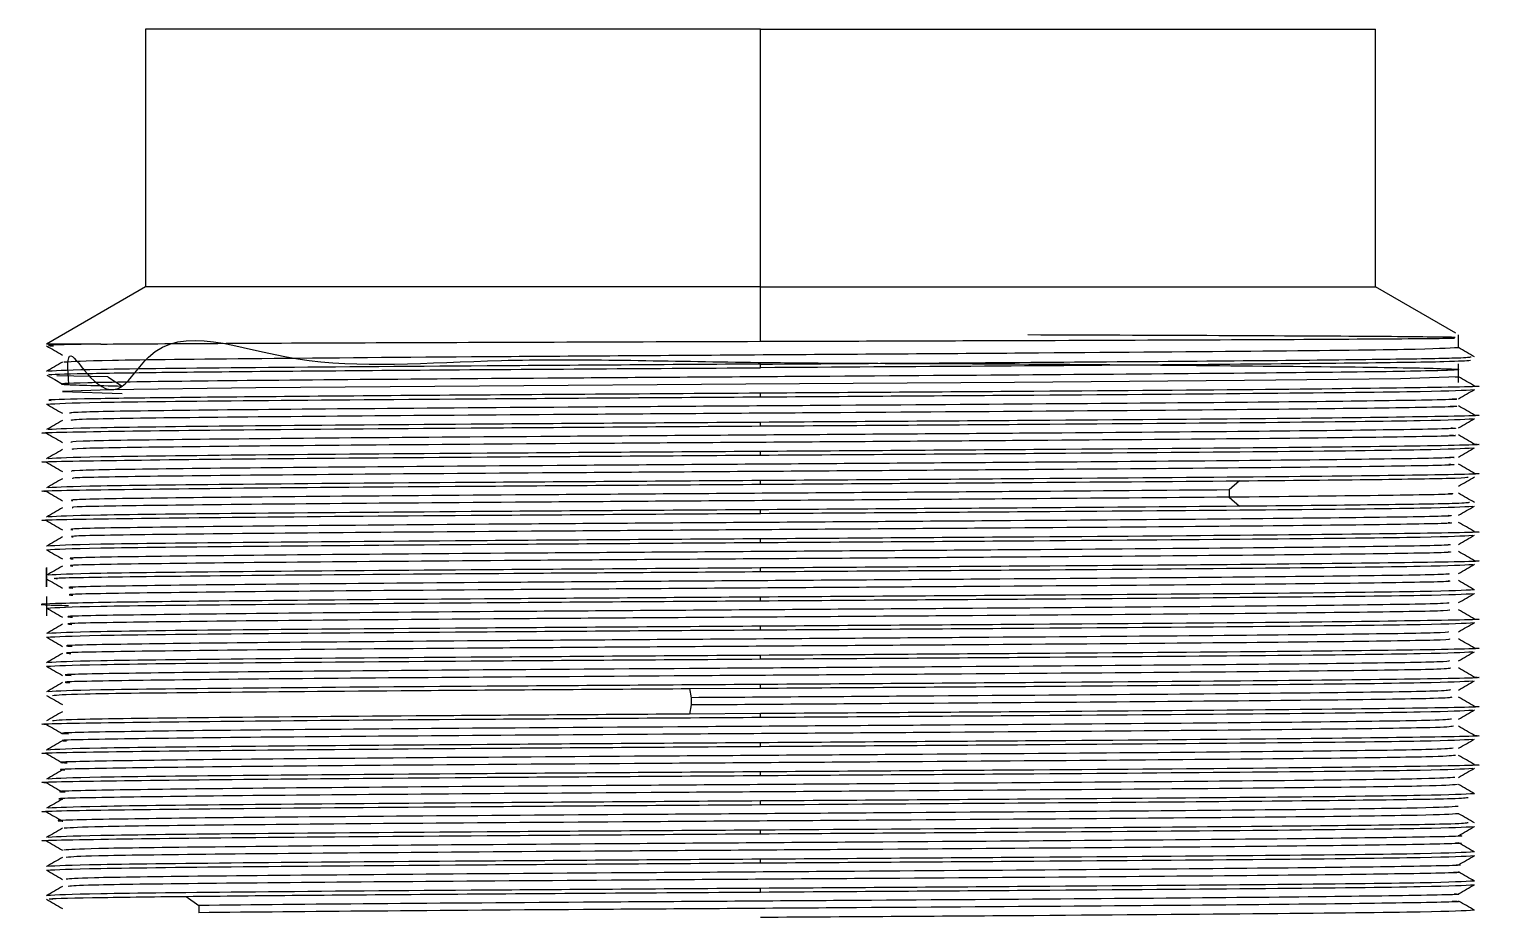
# Model space of a CAD drawing. Header units: millimetres. Extents: x 101 to 291, y 114 to 180.
# Drawn here: x 217.64 to 224.12, y 176.19 to 180.1 of the extents above; entities that cross this region are included whole.
import ezdxf

# ---------------------------------------------------------------- set-up
doc = ezdxf.new("R2010")
doc.units = ezdxf.units.MM

msp = doc.modelspace()

# ---------------------------------------------------------------- linework, layer by layer
at = {"color": 7, "linetype": 'Continuous', "lineweight": 25}
for p, q in [((218.1586, 180.0999), (218.1586, 178.9589)), ((220.8836, 180.0999), (218.1586, 180.0999)), ((220.8836, 178.9589), (220.8836, 180.0999)), ((220.8836, 180.0999), (223.6086, 180.0999)), ((223.6086, 178.9589), (223.6086, 180.0999)), ((218.1586, 178.9589), (217.72, 178.7057)), ((220.8836, 178.9589), (218.1586, 178.9589)), ((220.8836, 178.7178), (220.8836, 178.9589)), ((220.8836, 178.9589), (223.6086, 178.9589)), ((223.9646, 178.7534), (223.6086, 178.9589)), ((223.9772, 178.6894), (223.9772, 178.7468)), ((217.9609, 178.7057), (217.72, 178.7057)), ((220.8836, 178.6009), (220.8836, 178.617)), ((223.9772, 178.5355), (223.9772, 178.6178)), ((217.9919, 178.56), (217.7651, 178.5652)), ((217.9919, 178.5601), (218.0557, 178.5198)), ((220.8836, 178.4719), (220.8836, 178.488)), ((220.8836, 178.3429), (220.8836, 178.359)), ((220.8836, 178.2139), (220.8836, 178.23)), ((220.8836, 178.0849), (220.8836, 178.101)), ((223.0067, 178.1), (222.9598, 178.0597)), ((222.9598, 178.0597), (222.9598, 178.0274)), ((222.9598, 178.0274), (223.0067, 177.9871)), ((220.8836, 177.9559), (220.8836, 177.972)), ((220.8836, 177.8269), (220.8836, 177.843)), ((217.72, 177.7165), (217.72, 177.6309)), ((217.72, 177.714), (217.72, 177.6309)), ((217.72, 177.6309), (217.72, 177.714)), ((220.8836, 177.6979), (220.8836, 177.714)), ((217.72, 177.5875), (217.72, 177.5019)), ((220.8836, 177.5689), (220.8836, 177.585)), ((220.8836, 177.4399), (220.8836, 177.456)), ((220.8836, 177.3109), (220.8836, 177.327)), ((220.5696, 177.1798), (220.8836, 177.1819)), ((220.5696, 177.1799), (220.5765, 177.1396)), ((220.8836, 177.1819), (220.8836, 177.198)), ((220.5765, 177.1395), (220.5765, 177.1073)), ((220.5765, 177.1072), (220.5696, 177.0669)), ((220.8836, 177.069), (220.5696, 177.067)), ((220.8836, 177.0529), (220.8836, 177.069)), ((220.8836, 176.9239), (220.8836, 176.94)), ((220.8836, 176.7949), (220.8836, 176.811)), ((220.8836, 176.6659), (220.8836, 176.682)), ((220.8836, 176.5369), (220.8836, 176.553)), ((220.8836, 176.4079), (220.8836, 176.424)), ((220.8836, 176.2789), (220.8836, 176.295)), ((218.3391, 176.2597), (218.3952, 176.2194)), ((218.3953, 176.2194), (218.3953, 176.1871))]:
    msp.add_line(p, q, dxfattribs=at)
at = {"color": 7, "linetype": 'Continuous', "lineweight": 25, "flags": 128}
for points in [[(217.7207, 178.5684), (217.7561, 178.548), (217.7914, 178.5276)], [(223.9615, 178.5607), (223.9769, 178.5601), (223.7193, 178.552), (223.0283, 178.5439), (222.0095, 178.5359), (220.8187, 178.5278), (219.6378, 178.5197), (218.6473, 178.5116), (217.9986, 178.5036), (217.7908, 178.4955), (218.0557, 178.4874), (218.0557, 178.4874)]]:
    msp.add_lwpolyline(points, dxfattribs=at)
at = {"color": 7, "linetype": 'Continuous', "lineweight": 25}
for points, knots in [([(217.8184, 178.5282), (217.8141, 178.5928), (217.8026, 178.7671), (217.9886, 178.3756), (218.2628, 178.8277), (218.7987, 178.5695), (219.7105, 178.6518), (220.7709, 178.6208), (221.8416, 178.6201), (222.8006, 178.6113), (223.5343, 178.6047), (223.9567, 178.5975), (224.0182, 178.5905), (223.7116, 178.5834), (223.0729, 178.5764), (222.1771, 178.5693), (221.1294, 178.5622), (220.0528, 178.5551), (219.0742, 178.5481), (218.3063, 178.541), (217.8475, 178.5339), (217.7215, 178.5269), (217.9443, 178.5221), (218.0557, 178.5198)], [0, 0, 0, 0, 0.023196, 0.062577, 0.076601, 0.127902, 0.179203, 0.230505, 0.281806, 0.333107, 0.384408, 0.435709, 0.487009, 0.538309, 0.589609, 0.640908, 0.692207, 0.743506, 0.794805, 0.846104, 0.897403, 0.948702, 1, 1, 1, 1]), ([(220.8836, 178.7178), (221.2428, 178.719), (221.9603, 178.7213), (222.9115, 178.7248), (223.6059, 178.7284), (223.9799, 178.7314), (223.9604, 178.7332), (223.9534, 178.7339)], [0, 0, 0, 0, 0.2195218, 0.4386165, 0.657284, 0.8755244, 1, 1, 1, 1]), ([(223.962, 178.7354), (223.872, 178.7366), (223.6921, 178.7389), (223.0092, 178.7425), (222.3812, 178.7448), (222.0675, 178.746)], [0, 0, 0, 0, 0.33399, 0.667323, 1, 1, 1, 1]), ([(217.7198, 178.6977), (217.7316, 178.6909), (217.7551, 178.6773), (217.7787, 178.6637), (217.7905, 178.6569)], [0, 0, 0, 0, 0.5, 1, 1, 1, 1]), ([(217.9609, 178.7057), (217.8414, 178.7035), (217.6906, 178.7007), (217.7408, 178.698), (217.7512, 178.6974)], [0, 0, 0, 0, 0.79261, 1, 1, 1, 1]), ([(223.9773, 178.6894), (223.9284, 178.6867), (223.8306, 178.6813), (223.1069, 178.6732), (222.0772, 178.6651), (220.8566, 178.657), (219.6399, 178.649), (218.6224, 178.6409), (217.921, 178.6329), (217.8374, 178.6276), (217.7963, 178.625)], [0, 0, 0, 0, 0.125441, 0.250883, 0.376326, 0.501771, 0.627217, 0.752664, 0.878112, 1, 1, 1, 1]), ([(217.9609, 178.7057), (218.1057, 178.7067), (218.3951, 178.7087), (219.1091, 178.7117), (219.9556, 178.7148), (220.5744, 178.7168), (220.8836, 178.7178)], [0, 0, 0, 0, 0.2506228, 0.5008304, 0.7506228, 1, 1, 1, 1]), ([(224.0474, 178.6491), (224.0356, 178.656), (224.012, 178.6696), (223.9885, 178.6832), (223.9767, 178.69)], [0, 0, 0, 0, 0.5, 1, 1, 1, 1]), ([(217.7904, 178.6255), (217.7786, 178.6187), (217.755, 178.6051), (217.7315, 178.5914), (217.7197, 178.5846)], [0, 0, 0, 0, 0.5, 1, 1, 1, 1]), ([(220.8836, 178.617), (220.469, 178.6143), (219.6399, 178.6089), (218.5947, 178.6009), (217.8686, 178.5929), (217.774, 178.5876), (217.7275, 178.585)], [0, 0, 0, 0, 0.251947, 0.503893, 0.75584, 1, 1, 1, 1]), ([(217.7412, 178.5686), (217.7353, 178.5692), (217.7108, 178.5714), (217.8665, 178.5754), (218.2018, 178.5805), (218.7157, 178.5856), (219.3592, 178.5907), (220.0974, 178.5958), (220.6215, 178.5992), (220.8836, 178.6009)], [0, 0, 0, 0, 0.050507, 0.208756, 0.367005, 0.525253, 0.683502, 0.841751, 1, 1, 1, 1]), ([(220.8836, 178.617), (221.1683, 178.6188), (221.7378, 178.6225), (222.5296, 178.6281), (223.2038, 178.6336), (223.7039, 178.6392), (224.0076, 178.6445), (224.0252, 178.6479), (224.0333, 178.6495)], [0, 0, 0, 0, 0.170584, 0.341168, 0.511752, 0.682336, 0.85292, 1, 1, 1, 1]), ([(224.0301, 178.6328), (224.0087, 178.6309), (223.963, 178.6268), (223.5093, 178.6205), (222.8018, 178.614), (221.8926, 178.6074), (221.2199, 178.6031), (220.8836, 178.6009)], [0, 0, 0, 0, 0.18049, 0.385367, 0.590245, 0.795122, 1, 1, 1, 1]), ([(224.0474, 178.5201), (224.0356, 178.5269), (224.012, 178.5405), (223.9885, 178.5541), (223.9767, 178.561)], [0, 0, 0, 0, 0.5, 1, 1, 1, 1]), ([(217.7201, 178.4396), (217.7677, 178.4423), (217.8628, 178.4477), (218.5943, 178.4557), (219.64, 178.4638), (220.4691, 178.4692), (220.8836, 178.4719)], [0, 0, 0, 0, 0.249949, 0.499966, 0.749983, 1, 1, 1, 1]), ([(220.8836, 178.488), (220.6215, 178.4863), (220.0974, 178.4829), (219.3592, 178.4778), (218.7157, 178.4727), (218.2018, 178.4676), (217.8665, 178.4625), (217.7108, 178.4585), (217.7353, 178.4563), (217.7412, 178.4558)], [0, 0, 0, 0, 0.158297, 0.316595, 0.474892, 0.63319, 0.791487, 0.949784, 1, 1, 1, 1]), ([(224.0401, 178.5205), (224.0426, 178.5204), (224.1273, 178.5176), (223.8472, 178.5122), (223.1882, 178.5041), (222.1234, 178.4961), (221.2969, 178.4907), (220.8836, 178.488)], [0, 0, 0, 0, 0.007261, 0.255445, 0.50363, 0.751815, 1, 1, 1, 1]), ([(220.8836, 178.4719), (221.2982, 178.4746), (222.1273, 178.4799), (223.173, 178.488), (223.9045, 178.4961), (223.9996, 178.5014), (224.0471, 178.5041)], [0, 0, 0, 0, 0.250011, 0.500023, 0.750034, 1, 1, 1, 1]), ([(223.9767, 178.4634), (223.9886, 178.4702), (224.0122, 178.4839), (224.0359, 178.4975), (224.0477, 178.5044)], [0, 0, 0, 0, 0.5, 1, 1, 1, 1]), ([(217.7196, 178.4399), (217.7314, 178.433), (217.7551, 178.4194), (217.7787, 178.4057), (217.7905, 178.3989)], [0, 0, 0, 0, 0.5, 1, 1, 1, 1]), ([(223.9485, 178.4636), (223.9567, 178.4631), (224.0089, 178.4603), (223.7364, 178.455), (223.1399, 178.4479), (222.2366, 178.4407), (221.1777, 178.4335), (220.0816, 178.4263), (219.0804, 178.4191), (218.3094, 178.4119), (217.8437, 178.4052), (217.8287, 178.401), (217.8221, 178.3991)], [0, 0, 0, 0, 0.020822, 0.1322838, 0.243745, 0.3552056, 0.4666654, 0.5781246, 0.6895831, 0.8010409, 0.9124983, 1, 1, 1, 1]), ([(223.9415, 178.4318), (223.9533, 178.4312), (224.0115, 178.4282), (223.7387, 178.4228), (223.1393, 178.4156), (222.2368, 178.4084), (221.1776, 178.4012), (220.0817, 178.394), (219.0801, 178.3868), (218.3103, 178.3796), (217.8515, 178.3731), (217.8351, 178.369), (217.8283, 178.3673)], [0, 0, 0, 0, 0.028204, 0.139664, 0.251124, 0.362583, 0.474041, 0.585499, 0.696955, 0.808412, 0.919867, 1, 1, 1, 1]), ([(224.0476, 178.3911), (224.0358, 178.3979), (224.0121, 178.4115), (223.9885, 178.4252), (223.9767, 178.432)], [0, 0, 0, 0, 0.5, 1, 1, 1, 1]), ([(217.7266, 178.3104), (217.7243, 178.3105), (217.6399, 178.3132), (217.9202, 178.3187), (218.5789, 178.3267), (219.6438, 178.3348), (220.4703, 178.3402), (220.8836, 178.3429)], [0, 0, 0, 0, 0.006712, 0.255034, 0.503356, 0.751678, 1, 1, 1, 1]), ([(217.7906, 178.3675), (217.7788, 178.3607), (217.7551, 178.347), (217.7314, 178.3334), (217.7196, 178.3266)], [0, 0, 0, 0, 0.5, 1, 1, 1, 1]), ([(220.8836, 178.359), (220.469, 178.3563), (219.6399, 178.3509), (218.5947, 178.3429), (217.8687, 178.3349), (217.7742, 178.3296), (217.7276, 178.327)], [0, 0, 0, 0, 0.251988, 0.503977, 0.755965, 1, 1, 1, 1]), ([(224.0396, 178.3915), (224.0422, 178.3914), (224.1273, 178.3886), (223.8473, 178.3832), (223.1882, 178.3751), (222.1234, 178.3671), (221.2969, 178.3617), (220.8836, 178.359)], [0, 0, 0, 0, 0.00778, 0.255835, 0.50389, 0.751945, 1, 1, 1, 1]), ([(220.8836, 178.3429), (221.2982, 178.3456), (222.1273, 178.3509), (223.1726, 178.359), (223.8997, 178.367), (223.9944, 178.3723), (224.0411, 178.3749)], [0, 0, 0, 0, 0.251591, 0.503182, 0.754773, 1, 1, 1, 1]), ([(223.9768, 178.3344), (223.9887, 178.3412), (224.0123, 178.3549), (224.036, 178.3685), (224.0478, 178.3754)], [0, 0, 0, 0, 0.5, 1, 1, 1, 1]), ([(217.7196, 178.3109), (217.7314, 178.304), (217.7551, 178.2904), (217.7787, 178.2767), (217.7905, 178.2699)], [0, 0, 0, 0, 0.5, 1, 1, 1, 1]), ([(223.9422, 178.3346), (223.9518, 178.334), (224.0006, 178.331), (223.7126, 178.3256), (223.0963, 178.3185), (222.1816, 178.3113), (221.1171, 178.3041), (220.023, 178.2969), (219.0305, 178.2897), (218.2756, 178.2825), (217.8331, 178.276), (217.8291, 178.2718), (217.8274, 178.2701)], [0, 0, 0, 0, 0.027236, 0.138666, 0.250096, 0.361527, 0.472958, 0.58439, 0.695823, 0.807255, 0.918687, 1, 1, 1, 1]), ([(223.9367, 178.3028), (223.9495, 178.302), (224.0038, 178.2989), (223.7147, 178.2934), (223.0958, 178.2862), (222.1817, 178.279), (221.117, 178.2718), (220.0231, 178.2646), (219.0302, 178.2574), (218.2766, 178.2502), (217.8403, 178.2438), (217.8345, 178.2399), (217.8322, 178.2383)], [0, 0, 0, 0, 0.0345816, 0.1460093, 0.2574377, 0.3688668, 0.4802965, 0.5917266, 0.7031569, 0.8145873, 0.9260174, 1, 1, 1, 1]), ([(224.0477, 178.2621), (224.0359, 178.2689), (224.0122, 178.2826), (223.9886, 178.2962), (223.9767, 178.303)], [0, 0, 0, 0, 0.5, 1, 1, 1, 1]), ([(217.7261, 178.1814), (217.7241, 178.1815), (217.6399, 178.1842), (217.9203, 178.1897), (218.5789, 178.1977), (219.6438, 178.2058), (220.4704, 178.2112), (220.8836, 178.2139)], [0, 0, 0, 0, 0.006285, 0.254714, 0.503143, 0.751571, 1, 1, 1, 1]), ([(217.7906, 178.2385), (217.7788, 178.2317), (217.7551, 178.218), (217.7315, 178.2044), (217.7196, 178.1975)], [0, 0, 0, 0, 0.5, 1, 1, 1, 1]), ([(220.8836, 178.23), (220.469, 178.2273), (219.6399, 178.2219), (218.5947, 178.2139), (217.8687, 178.2059), (217.7741, 178.2006), (217.7275, 178.198)], [0, 0, 0, 0, 0.251959, 0.503919, 0.755878, 1, 1, 1, 1]), ([(224.0392, 178.2625), (224.042, 178.2624), (224.1273, 178.2596), (223.8474, 178.2542), (223.1882, 178.2461), (222.1234, 178.2381), (221.2969, 178.2327), (220.8836, 178.23)], [0, 0, 0, 0, 0.008175, 0.256131, 0.504088, 0.752044, 1, 1, 1, 1]), ([(220.8836, 178.2139), (221.2982, 178.2166), (222.1273, 178.2219), (223.1726, 178.23), (223.8995, 178.238), (223.9941, 178.2433), (224.0408, 178.2459)], [0, 0, 0, 0, 0.251665, 0.503331, 0.754996, 1, 1, 1, 1]), ([(223.9767, 178.2054), (223.9886, 178.2122), (224.0122, 178.2259), (224.0359, 178.2395), (224.0477, 178.2464)], [0, 0, 0, 0, 0.5, 1, 1, 1, 1]), ([(217.7195, 178.1819), (217.7313, 178.175), (217.7549, 178.1614), (217.7786, 178.1477), (217.7904, 178.1409)], [0, 0, 0, 0, 0.5, 1, 1, 1, 1]), ([(223.9374, 178.2056), (223.9476, 178.2049), (223.992, 178.2018), (223.6874, 178.1962), (223.0519, 178.1891), (222.126, 178.1819), (221.0563, 178.1747), (219.9648, 178.1675), (218.9814, 178.1603), (218.243, 178.1531), (217.8232, 178.1467), (217.8293, 178.1427), (217.8317, 178.1411)], [0, 0, 0, 0, 0.033289, 0.144759, 0.256229, 0.367698, 0.479168, 0.590639, 0.70211, 0.813581, 0.925053, 1, 1, 1, 1]), ([(223.9333, 178.1738), (223.9465, 178.1729), (223.9957, 178.1696), (223.6893, 178.164), (223.0515, 178.1568), (222.1261, 178.1496), (221.0563, 178.1424), (219.9649, 178.1352), (218.9811, 178.128), (218.2441, 178.1208), (217.8299, 178.1146), (217.8337, 178.1107), (217.8352, 178.1093)], [0, 0, 0, 0, 0.040591, 0.152058, 0.263524, 0.374991, 0.486458, 0.597926, 0.709394, 0.820862, 0.932332, 1, 1, 1, 1]), ([(224.0477, 178.1331), (224.0358, 178.1399), (224.0122, 178.1535), (223.9885, 178.1672), (223.9767, 178.174)], [0, 0, 0, 0, 0.5, 1, 1, 1, 1]), ([(217.7265, 178.0524), (217.7243, 178.0525), (217.6399, 178.0552), (217.9202, 178.0607), (218.5789, 178.0687), (219.6438, 178.0768), (220.4703, 178.0822), (220.8836, 178.0849)], [0, 0, 0, 0, 0.006697, 0.255023, 0.503348, 0.751674, 1, 1, 1, 1]), ([(217.7905, 178.1095), (217.7787, 178.1027), (217.7551, 178.089), (217.7314, 178.0754), (217.7196, 178.0686)], [0, 0, 0, 0, 0.5, 1, 1, 1, 1]), ([(220.8836, 178.101), (220.469, 178.0983), (219.6399, 178.0929), (218.5947, 178.0849), (217.8689, 178.0769), (217.7743, 178.0716), (217.7278, 178.069)], [0, 0, 0, 0, 0.25204, 0.504079, 0.756119, 1, 1, 1, 1]), ([(224.0396, 178.1335), (224.0422, 178.1334), (224.1273, 178.1306), (223.8473, 178.1252), (223.1882, 178.1171), (222.1234, 178.1091), (221.2969, 178.1037), (220.8836, 178.101)], [0, 0, 0, 0, 0.007792, 0.255844, 0.503896, 0.751948, 1, 1, 1, 1]), ([(223.0067, 178.1), (223.2213, 178.102), (223.6505, 178.1062), (223.9948, 178.1118), (224.012, 178.1154), (224.0193, 178.1169)], [0, 0, 0, 0, 0.365506, 0.731011, 1, 1, 1, 1]), ([(223.9767, 178.0764), (223.9885, 178.0832), (224.0122, 178.0969), (224.0358, 178.1105), (224.0476, 178.1174)], [0, 0, 0, 0, 0.5, 1, 1, 1, 1]), ([(217.7196, 178.0529), (217.7314, 178.046), (217.7551, 178.0324), (217.7787, 178.0187), (217.7905, 178.0119)], [0, 0, 0, 0, 0.5, 1, 1, 1, 1]), ([(222.9598, 178.0597), (222.6674, 178.0573), (222.0826, 178.0525), (220.9921, 178.0453), (219.9077, 178.0381), (218.9326, 178.0309), (218.2114, 178.0237), (217.8132, 178.0174), (217.8287, 178.0136), (217.8347, 178.0121)], [0, 0, 0, 0, 0.1510866, 0.3021735, 0.4532614, 0.60435, 0.7554393, 0.9065289, 1, 1, 1, 1]), ([(222.9598, 178.0274), (222.6674, 178.025), (222.0826, 178.0202), (220.9921, 178.013), (219.9078, 178.0058), (218.9323, 177.9986), (218.2125, 177.9914), (217.8193, 177.9853), (217.8322, 177.9816), (217.8368, 177.9803)], [0, 0, 0, 0, 0.15258, 0.305161, 0.457743, 0.610325, 0.762908, 0.915491, 1, 1, 1, 1]), ([(223.9326, 178.0445), (223.9438, 178.0436), (223.9842, 178.0403), (223.675, 178.0346), (223.1982, 178.0298), (222.9598, 178.0274)], [0, 0, 0, 0, 0.161198, 0.580599, 1, 1, 1, 1]), ([(224.0476, 178.004), (224.0358, 178.0109), (224.0121, 178.0245), (223.9885, 178.0382), (223.9766, 178.045)], [0, 0, 0, 0, 0.5, 1, 1, 1, 1]), ([(217.7265, 177.9234), (217.7243, 177.9235), (217.6399, 177.9262), (217.9202, 177.9317), (218.5789, 177.9397), (219.6438, 177.9478), (220.4703, 177.9532), (220.8836, 177.9559)], [0, 0, 0, 0, 0.006622, 0.254967, 0.503311, 0.751656, 1, 1, 1, 1]), ([(217.7902, 177.9803), (217.7785, 177.9735), (217.755, 177.96), (217.7315, 177.9464), (217.7198, 177.9396)], [0, 0, 0, 0, 0.5, 1, 1, 1, 1]), ([(220.8836, 177.972), (220.469, 177.9693), (219.6399, 177.9639), (218.5947, 177.9559), (217.8685, 177.9479), (217.7739, 177.9426), (217.7273, 177.94)], [0, 0, 0, 0, 0.251907, 0.503814, 0.755721, 1, 1, 1, 1]), ([(220.8836, 177.9559), (221.2982, 177.9586), (222.1273, 177.9639), (223.1726, 177.972), (223.8992, 177.98), (223.9939, 177.9853), (224.0405, 177.9879)], [0, 0, 0, 0, 0.251744, 0.503488, 0.755232, 1, 1, 1, 1]), ([(224.0256, 178.0045), (224.0183, 178.0028), (224.002, 177.9991), (223.6513, 177.9933), (223.2216, 177.9892), (223.0067, 177.9871)], [0, 0, 0, 0, 0.289847, 0.644923, 1, 1, 1, 1]), ([(223.9767, 177.9474), (223.9886, 177.9542), (224.0122, 177.9679), (224.0359, 177.9815), (224.0477, 177.9884)], [0, 0, 0, 0, 0.5, 1, 1, 1, 1]), ([(217.7195, 177.9239), (217.7313, 177.917), (217.755, 177.9034), (217.7786, 177.8897), (217.7904, 177.8829)], [0, 0, 0, 0, 0.5, 1, 1, 1, 1]), ([(223.9314, 177.9476), (223.9409, 177.9466), (223.9739, 177.9432), (223.6337, 177.9375), (222.9609, 177.9303), (222.0135, 177.9231), (220.9347, 177.9159), (219.8493, 177.9087), (218.8852, 177.9015), (218.1809, 177.8943), (217.8039, 177.8882), (217.828, 177.8844), (217.8367, 177.8831)], [0, 0, 0, 0, 0.045509, 0.156977, 0.268446, 0.379914, 0.491382, 0.60285, 0.714319, 0.825788, 0.937258, 1, 1, 1, 1]), ([(223.93, 177.9158), (223.9418, 177.9146), (223.9787, 177.9111), (223.6352, 177.9052), (222.9606, 177.898), (222.0136, 177.8908), (220.9346, 177.8836), (219.8494, 177.8764), (218.8848, 177.8692), (218.1821, 177.862), (217.8094, 177.8561), (217.8304, 177.8525), (217.8374, 177.8513)], [0, 0, 0, 0, 0.0526921, 0.1641567, 0.2756211, 0.3870854, 0.4985497, 0.6100141, 0.7214788, 0.8329439, 0.9444095, 1, 1, 1, 1]), ([(224.0475, 177.8751), (224.0358, 177.8819), (224.0124, 177.8955), (223.9889, 177.909), (223.9772, 177.9158)], [0, 0, 0, 0, 0.5, 1, 1, 1, 1]), ([(217.7901, 177.8513), (217.7784, 177.8445), (217.7549, 177.831), (217.7315, 177.8174), (217.7197, 177.8106)], [0, 0, 0, 0, 0.5, 1, 1, 1, 1]), ([(220.8836, 177.843), (220.4691, 177.8403), (219.64, 177.8349), (218.5943, 177.8269), (217.8627, 177.8188), (217.7676, 177.8134), (217.7201, 177.8107)], [0, 0, 0, 0, 0.250011, 0.500023, 0.750034, 1, 1, 1, 1]), ([(217.7201, 177.7946), (217.7677, 177.7973), (217.8628, 177.8027), (218.5943, 177.8107), (219.64, 177.8188), (220.4691, 177.8242), (220.8836, 177.8269)], [0, 0, 0, 0, 0.24995, 0.499966, 0.749983, 1, 1, 1, 1]), ([(224.0401, 177.8755), (224.0426, 177.8754), (224.1273, 177.8726), (223.8472, 177.8672), (223.1882, 177.8591), (222.1234, 177.8511), (221.2969, 177.8457), (220.8836, 177.843)], [0, 0, 0, 0, 0.007254, 0.255441, 0.503627, 0.751814, 1, 1, 1, 1]), ([(220.8836, 177.8269), (221.2982, 177.8296), (222.1274, 177.8349), (223.1725, 177.843), (223.8991, 177.851), (223.9937, 177.8563), (224.0403, 177.8589)], [0, 0, 0, 0, 0.251803, 0.503606, 0.755409, 1, 1, 1, 1]), ([(223.9767, 177.8184), (223.9885, 177.8252), (224.0121, 177.8389), (224.0358, 177.8525), (224.0476, 177.8593)], [0, 0, 0, 0, 0.4999997, 1, 1, 1, 1]), ([(217.7195, 177.7948), (217.7313, 177.788), (217.755, 177.7744), (217.7786, 177.7607), (217.7905, 177.7539)], [0, 0, 0, 0, 0.5, 1, 1, 1, 1]), ([(223.9301, 177.8186), (223.9384, 177.8175), (223.9646, 177.814), (223.6052, 177.8081), (222.9144, 177.8009), (221.9566, 177.7937), (220.8738, 177.7865), (219.7921, 177.7793), (218.8381, 177.7721), (218.1513, 177.7649), (217.7945, 177.7589), (217.8266, 177.7553), (217.8375, 177.7541)], [0, 0, 0, 0, 0.051567, 0.163014, 0.274462, 0.385908, 0.497354, 0.608799, 0.720243, 0.831687, 0.94313, 1, 1, 1, 1]), ([(223.9301, 177.7868), (223.9403, 177.7855), (223.9698, 177.7818), (223.6066, 177.7758), (222.9141, 177.7686), (221.9567, 177.7614), (220.8737, 177.7542), (219.7921, 177.747), (218.8377, 177.7398), (218.1527, 177.7326), (217.7995, 177.7268), (217.8281, 177.7233), (217.8369, 177.7223)], [0, 0, 0, 0, 0.0587015, 0.1701495, 0.281597, 0.3930438, 0.5044899, 0.6159353, 0.72738, 0.8388241, 0.9502676, 1, 1, 1, 1]), ([(224.0475, 177.7461), (224.0357, 177.7529), (224.0123, 177.7664), (223.9888, 177.78), (223.9771, 177.7868)], [0, 0, 0, 0, 0.5, 1, 1, 1, 1]), ([(217.79, 177.7222), (217.7783, 177.7155), (217.7548, 177.7019), (217.7314, 177.6884), (217.7196, 177.6816)], [0, 0, 0, 0, 0.5, 1, 1, 1, 1]), ([(220.8836, 177.714), (220.469, 177.7113), (219.6399, 177.7059), (218.5947, 177.6979), (217.8679, 177.6899), (217.7733, 177.6846), (217.7266, 177.682)], [0, 0, 0, 0, 0.251716, 0.503431, 0.755147, 1, 1, 1, 1]), ([(217.7693, 177.6654), (217.7573, 177.6665), (217.7202, 177.6701), (218.081, 177.6761), (218.7849, 177.6834), (219.7681, 177.6906), (220.5118, 177.6955), (220.8836, 177.6979)], [0, 0, 0, 0, 0.108034, 0.331026, 0.554017, 0.777009, 1, 1, 1, 1]), ([(224.0405, 177.7465), (224.0428, 177.7464), (224.1273, 177.7436), (223.8471, 177.7382), (223.1883, 177.7301), (222.1234, 177.7221), (221.2969, 177.7167), (220.8836, 177.714)], [0, 0, 0, 0, 0.006929, 0.255197, 0.503464, 0.751732, 1, 1, 1, 1]), ([(220.8836, 177.6979), (221.2982, 177.7006), (222.1274, 177.7059), (223.1725, 177.714), (223.899, 177.722), (223.9937, 177.7273), (224.0403, 177.7299)], [0, 0, 0, 0, 0.251804, 0.503609, 0.755413, 1, 1, 1, 1]), ([(223.9767, 177.6894), (223.9885, 177.6962), (224.0122, 177.7099), (224.0358, 177.7235), (224.0477, 177.7303)], [0, 0, 0, 0, 0.5, 1, 1, 1, 1]), ([(217.7196, 177.6658), (217.7315, 177.659), (217.7551, 177.6453), (217.7788, 177.6317), (217.7906, 177.6248)], [0, 0, 0, 0, 0.5, 1, 1, 1, 1]), ([(223.9299, 177.6896), (223.9362, 177.6883), (223.9548, 177.6847), (223.5754, 177.6787), (222.8671, 177.6715), (221.8993, 177.6643), (220.8129, 177.6571), (219.7353, 177.6499), (218.7917, 177.6427), (218.1228, 177.6355), (217.7855, 177.6296), (217.8247, 177.6262), (217.837, 177.6251)], [0, 0, 0, 0, 0.057729, 0.16915, 0.280572, 0.391995, 0.503418, 0.614842, 0.726266, 0.83769, 0.949113, 1, 1, 1, 1]), ([(223.9311, 177.6578), (223.9391, 177.6564), (223.9606, 177.6526), (223.5768, 177.6464), (222.8668, 177.6392), (221.8994, 177.632), (220.8129, 177.6248), (219.7353, 177.6176), (218.7915, 177.6104), (218.1236, 177.6033), (217.7878, 177.5974), (217.825, 177.594), (217.836, 177.593)], [0, 0, 0, 0, 0.0646799, 0.1757199, 0.2867605, 0.3978018, 0.5088437, 0.619886, 0.7309286, 0.8419711, 0.9530135, 1, 1, 1, 1]), ([(224.0475, 177.6171), (224.0357, 177.6239), (224.0123, 177.6374), (223.9888, 177.651), (223.9771, 177.6578)], [0, 0, 0, 0, 0.5, 1, 1, 1, 1]), ([(220.8836, 177.585), (220.5113, 177.5826), (219.7667, 177.5778), (218.7901, 177.5705), (218.0614, 177.5633), (217.7188, 177.556), (217.6522, 177.551), (217.8045, 177.5483), (217.8178, 177.5481)], [0, 0, 0, 0, 0.196246, 0.392493, 0.588739, 0.784985, 0.981231, 1, 1, 1, 1]), ([(217.7201, 177.5366), (217.7677, 177.5393), (217.8628, 177.5447), (218.5943, 177.5527), (219.64, 177.5608), (220.4691, 177.5662), (220.8836, 177.5689)], [0, 0, 0, 0, 0.24995, 0.499966, 0.749983, 1, 1, 1, 1]), ([(224.0471, 177.6172), (223.9996, 177.6146), (223.9045, 177.6092), (223.1729, 177.6011), (222.1273, 177.5931), (221.2982, 177.5877), (220.8836, 177.585)], [0, 0, 0, 0, 0.24995, 0.499966, 0.749983, 1, 1, 1, 1]), ([(220.8836, 177.5689), (221.2982, 177.5716), (222.1273, 177.5769), (223.173, 177.585), (223.9045, 177.5931), (223.9996, 177.5984), (224.0471, 177.6011)], [0, 0, 0, 0, 0.250011, 0.500023, 0.750034, 1, 1, 1, 1]), ([(223.9766, 177.5604), (223.9885, 177.5672), (224.0121, 177.5808), (224.0358, 177.5945), (224.0476, 177.6013)], [0, 0, 0, 0, 0.5, 1, 1, 1, 1]), ([(217.7195, 177.5368), (217.7313, 177.53), (217.755, 177.5163), (217.7787, 177.5027), (217.7905, 177.4958)], [0, 0, 0, 0, 0.5000003, 1, 1, 1, 1]), ([(223.9308, 177.5606), (223.9345, 177.5592), (223.9446, 177.5554), (223.5446, 177.5493), (222.819, 177.5421), (221.8416, 177.5349), (220.7521, 177.5277), (219.6789, 177.5205), (218.7462, 177.5133), (218.0956, 177.5061), (217.777, 177.5004), (217.8226, 177.497), (217.8357, 177.4961)], [0, 0, 0, 0, 0.063683, 0.175119, 0.286556, 0.397992, 0.509427, 0.620862, 0.732296, 0.843729, 0.955162, 1, 1, 1, 1]), ([(223.9335, 177.5288), (223.9384, 177.5272), (223.951, 177.5233), (223.5459, 177.517), (222.8188, 177.5098), (221.8417, 177.5026), (220.752, 177.4954), (219.679, 177.4882), (218.7457, 177.481), (218.0973, 177.4739), (217.781, 177.4683), (217.822, 177.4651), (217.8324, 177.4642)], [0, 0, 0, 0, 0.070925, 0.182364, 0.293803, 0.405242, 0.516679, 0.628117, 0.739553, 0.850989, 0.962424, 1, 1, 1, 1]), ([(224.0477, 177.488), (224.0358, 177.4948), (224.0122, 177.5085), (223.9885, 177.5222), (223.9767, 177.529)], [0, 0, 0, 0, 0.5000003, 1, 1, 1, 1]), ([(217.7904, 177.4645), (217.7786, 177.4576), (217.7549, 177.444), (217.7312, 177.4303), (217.7194, 177.4235)], [0, 0, 0, 0, 0.5, 1, 1, 1, 1]), ([(217.7201, 177.4076), (217.7677, 177.4103), (217.8628, 177.4157), (218.5943, 177.4237), (219.64, 177.4318), (220.4691, 177.4372), (220.8836, 177.4399)], [0, 0, 0, 0, 0.24995, 0.499966, 0.749983, 1, 1, 1, 1]), ([(220.8836, 177.456), (220.469, 177.4533), (219.6399, 177.4479), (218.5946, 177.4399), (217.8676, 177.4319), (217.7729, 177.4266), (217.7262, 177.424)], [0, 0, 0, 0, 0.251606, 0.503211, 0.754817, 1, 1, 1, 1]), ([(224.0407, 177.4885), (224.0429, 177.4884), (224.1273, 177.4856), (223.847, 177.4802), (223.1883, 177.4721), (222.1234, 177.4641), (221.2969, 177.4587), (220.8836, 177.456)], [0, 0, 0, 0, 0.006654, 0.254991, 0.503327, 0.751664, 1, 1, 1, 1]), ([(220.8836, 177.4399), (221.2982, 177.4426), (222.1273, 177.4479), (223.173, 177.456), (223.9045, 177.4641), (223.9996, 177.4694), (224.0471, 177.4721)], [0, 0, 0, 0, 0.250011, 0.500023, 0.750034, 1, 1, 1, 1]), ([(223.9767, 177.4314), (223.9885, 177.4382), (224.0122, 177.4518), (224.0358, 177.4655), (224.0476, 177.4723)], [0, 0, 0, 0, 0.5, 1, 1, 1, 1]), ([(217.7196, 177.4078), (217.7314, 177.401), (217.7551, 177.3873), (217.7788, 177.3737), (217.7906, 177.3668)], [0, 0, 0, 0, 0.5, 1, 1, 1, 1]), ([(223.9328, 177.4316), (223.9332, 177.4301), (223.934, 177.4262), (223.5127, 177.4199), (222.7703, 177.4127), (221.7836, 177.4055), (220.6913, 177.3983), (219.6231, 177.3911), (218.7013, 177.3839), (218.0695, 177.3767), (217.7688, 177.3711), (217.8198, 177.3679), (217.8329, 177.3671)], [0, 0, 0, 0, 0.06984, 0.181277, 0.292715, 0.404154, 0.515594, 0.627034, 0.738475, 0.849916, 0.961357, 1, 1, 1, 1]), ([(223.9368, 177.3998), (223.938, 177.3981), (223.941, 177.394), (223.5138, 177.3876), (222.77, 177.3804), (221.7837, 177.3732), (220.6912, 177.366), (219.6232, 177.3588), (218.7008, 177.3516), (218.0714, 177.3445), (217.7723, 177.339), (217.8181, 177.3359), (217.8282, 177.3353)], [0, 0, 0, 0, 0.0771346, 0.1885753, 0.3000166, 0.4114586, 0.5229014, 0.6343448, 0.7457888, 0.8572332, 0.9686779, 1, 1, 1, 1]), ([(224.0477, 177.359), (224.0358, 177.3658), (224.0122, 177.3795), (223.9885, 177.3932), (223.9767, 177.4)], [0, 0, 0, 0, 0.5, 1, 1, 1, 1]), ([(217.7905, 177.3355), (217.7787, 177.3287), (217.755, 177.315), (217.7313, 177.3013), (217.7195, 177.2945)], [0, 0, 0, 0, 0.5, 1, 1, 1, 1]), ([(217.7201, 177.2786), (217.7677, 177.2813), (217.8628, 177.2867), (218.5943, 177.2947), (219.64, 177.3028), (220.4691, 177.3082), (220.8836, 177.3109)], [0, 0, 0, 0, 0.24995, 0.499966, 0.749983, 1, 1, 1, 1]), ([(220.8836, 177.327), (220.469, 177.3243), (219.6399, 177.3189), (218.5947, 177.3109), (217.8677, 177.3029), (217.773, 177.2976), (217.7263, 177.295)], [0, 0, 0, 0, 0.251644, 0.503289, 0.754933, 1, 1, 1, 1]), ([(224.0407, 177.3595), (224.0429, 177.3594), (224.1273, 177.3566), (223.847, 177.3512), (223.1883, 177.3431), (222.1234, 177.3351), (221.2969, 177.3297), (220.8836, 177.327)], [0, 0, 0, 0, 0.006708, 0.255031, 0.503354, 0.751677, 1, 1, 1, 1]), ([(220.8836, 177.3109), (221.2982, 177.3136), (222.1274, 177.3189), (223.1725, 177.327), (223.8983, 177.335), (223.9928, 177.3403), (224.0393, 177.3429)], [0, 0, 0, 0, 0.252057, 0.504114, 0.75617, 1, 1, 1, 1]), ([(223.9767, 177.3023), (223.9886, 177.3092), (224.0122, 177.3228), (224.0359, 177.3365), (224.0477, 177.3433)], [0, 0, 0, 0, 0.5, 1, 1, 1, 1]), ([(217.7196, 177.2788), (217.7315, 177.272), (217.7551, 177.2583), (217.7788, 177.2447), (217.7906, 177.2378)], [0, 0, 0, 0, 0.5, 1, 1, 1, 1]), ([(223.9413, 177.2707), (223.9381, 177.269), (223.9305, 177.2648), (223.4808, 177.2582), (222.7206, 177.251), (221.7253, 177.2438), (220.6305, 177.2366), (219.5678, 177.2294), (218.6567, 177.2223), (218.0468, 177.2151), (217.764, 177.2097), (217.8138, 177.2068), (217.823, 177.2063)], [0, 0, 0, 0, 0.083171, 0.194649, 0.306127, 0.417605, 0.529083, 0.640561, 0.75204, 0.863518, 0.974998, 1, 1, 1, 1]), ([(223.9359, 177.3026), (223.9322, 177.3009), (223.923, 177.2969), (223.4797, 177.2905), (222.7208, 177.2833), (221.7252, 177.2761), (220.6306, 177.2689), (219.5677, 177.2617), (218.6573, 177.2545), (218.0448, 177.2473), (217.7611, 177.2419), (217.8166, 177.2388), (217.8291, 177.2381)], [0, 0, 0, 0, 0.075829, 0.187304, 0.29878, 0.410255, 0.52173, 0.633206, 0.744682, 0.856158, 0.967635, 1, 1, 1, 1]), ([(224.0478, 177.23), (224.036, 177.2368), (224.0123, 177.2505), (223.9887, 177.2641), (223.9768, 177.271)], [0, 0, 0, 0, 0.5000003, 1, 1, 1, 1]), ([(217.7906, 177.2065), (217.7787, 177.1997), (217.7551, 177.186), (217.7314, 177.1723), (217.7196, 177.1655)], [0, 0, 0, 0, 0.5, 1, 1, 1, 1]), ([(220.8836, 177.198), (220.469, 177.1953), (219.6399, 177.1899), (218.5947, 177.1819), (217.8679, 177.1739), (217.7733, 177.1686), (217.7266, 177.166)], [0, 0, 0, 0, 0.251718, 0.503435, 0.755153, 1, 1, 1, 1]), ([(217.7457, 177.1496), (217.7688, 177.1519), (217.8185, 177.1567), (218.4356, 177.1642), (219.3841, 177.172), (220.1744, 177.1772), (220.5696, 177.1798)], [0, 0, 0, 0, 0.224805, 0.483203, 0.741602, 1, 1, 1, 1]), ([(224.041, 177.2305), (224.0431, 177.2304), (224.1273, 177.2276), (223.8469, 177.2222), (223.1883, 177.2141), (222.1234, 177.2061), (221.2969, 177.2007), (220.8836, 177.198)], [0, 0, 0, 0, 0.006348, 0.254761, 0.503174, 0.751587, 1, 1, 1, 1]), ([(220.8836, 177.1819), (221.2982, 177.1846), (222.1274, 177.1899), (223.1725, 177.198), (223.8983, 177.206), (223.9929, 177.2113), (224.0394, 177.2139)], [0, 0, 0, 0, 0.252042, 0.504083, 0.756125, 1, 1, 1, 1]), ([(223.9767, 177.1733), (223.9885, 177.1802), (224.0122, 177.1938), (224.0358, 177.2075), (224.0477, 177.2143)], [0, 0, 0, 0, 0.4999997, 1, 1, 1, 1]), ([(217.7199, 177.1497), (217.7316, 177.1429), (217.7552, 177.1293), (217.7788, 177.1157), (217.7906, 177.1088)], [0, 0, 0, 0, 0.5, 1, 1, 1, 1]), ([(223.9405, 177.1736), (223.932, 177.1718), (223.9121, 177.1676), (223.4457, 177.1611), (222.6713, 177.1539), (221.6647, 177.1467), (220.9392, 177.1419), (220.5765, 177.1395)], [0, 0, 0, 0, 0.155411, 0.36656, 0.577707, 0.788854, 1, 1, 1, 1]), ([(223.9473, 177.1418), (223.9389, 177.1398), (223.9201, 177.1355), (223.4467, 177.1288), (222.6711, 177.1216), (221.6648, 177.1144), (220.9393, 177.1096), (220.5765, 177.1072)], [0, 0, 0, 0, 0.167056, 0.375294, 0.58353, 0.791765, 1, 1, 1, 1]), ([(224.0478, 177.101), (224.0359, 177.1078), (224.0123, 177.1215), (223.9886, 177.1352), (223.9768, 177.142)], [0, 0, 0, 0, 0.5000003, 1, 1, 1, 1]), ([(217.7275, 177.0204), (217.7249, 177.0205), (217.6399, 177.0232), (217.92, 177.0287), (218.579, 177.0367), (219.6438, 177.0448), (220.4703, 177.0502), (220.8836, 177.0529)], [0, 0, 0, 0, 0.007658, 0.255744, 0.503829, 0.751915, 1, 1, 1, 1]), ([(217.7905, 177.0775), (217.7787, 177.0707), (217.7551, 177.0571), (217.7316, 177.0435), (217.7198, 177.0367)], [0, 0, 0, 0, 0.5, 1, 1, 1, 1]), ([(220.5696, 177.067), (220.1744, 177.0644), (219.3841, 177.0591), (218.4356, 177.0513), (217.8185, 177.0439), (217.7688, 177.039), (217.7457, 177.0367)], [0, 0, 0, 0, 0.258392, 0.516785, 0.775177, 1, 1, 1, 1]), ([(223.9459, 177.0446), (223.932, 177.0427), (223.9005, 177.0384), (223.4107, 177.0317), (222.62, 177.0245), (221.6074, 177.0173), (220.5094, 177.0101), (219.4584, 177.0029), (218.5716, 176.9957), (217.9987, 176.9886), (217.7462, 176.9833), (217.8084, 176.9805), (217.8179, 176.9801)], [0, 0, 0, 0, 0.088219, 0.199698, 0.311177, 0.422655, 0.534132, 0.64561, 0.757087, 0.868565, 0.980043, 1, 1, 1, 1]), ([(224.0409, 177.1015), (224.043, 177.1014), (224.1273, 177.0986), (223.847, 177.0932), (223.1883, 177.0851), (222.1234, 177.0771), (221.2969, 177.0717), (220.8836, 177.069)], [0, 0, 0, 0, 0.006501, 0.254876, 0.503251, 0.751625, 1, 1, 1, 1]), ([(220.8836, 177.0529), (221.2982, 177.0556), (222.1274, 177.0609), (223.1725, 177.069), (223.8983, 177.077), (223.9928, 177.0823), (224.0393, 177.0849)], [0, 0, 0, 0, 0.252058, 0.504117, 0.756175, 1, 1, 1, 1]), ([(223.9767, 177.0443), (223.9885, 177.0511), (224.0121, 177.0648), (224.0357, 177.0784), (224.0475, 177.0852)], [0, 0, 0, 0, 0.5, 1, 1, 1, 1]), ([(217.7199, 177.0207), (217.7317, 177.0139), (217.7552, 177.0003), (217.7788, 176.9867), (217.7906, 176.9799)], [0, 0, 0, 0, 0.5, 1, 1, 1, 1]), ([(223.9541, 177.0128), (223.9398, 177.0107), (223.909, 177.0063), (223.4117, 176.9994), (222.6198, 176.9922), (221.6075, 176.985), (220.5094, 176.9778), (219.4586, 176.9707), (218.5708, 176.9635), (218.0013, 176.9563), (217.7478, 176.9512), (217.8034, 176.9485), (217.809, 176.9483)], [0, 0, 0, 0, 0.095592, 0.207071, 0.31855, 0.430028, 0.541506, 0.652984, 0.764462, 0.87594, 0.987418, 1, 1, 1, 1]), ([(224.0475, 176.9721), (224.0357, 176.979), (224.0122, 176.9926), (223.9886, 177.0062), (223.9768, 177.013)], [0, 0, 0, 0, 0.5, 1, 1, 1, 1]), ([(217.7277, 176.8914), (217.7251, 176.8915), (217.6399, 176.8942), (217.9199, 176.8997), (218.579, 176.9077), (219.6438, 176.9158), (220.4703, 176.9212), (220.8836, 176.9239)], [0, 0, 0, 0, 0.007879, 0.255909, 0.503939, 0.75197, 1, 1, 1, 1]), ([(217.7906, 176.9485), (217.7788, 176.9417), (217.7552, 176.9281), (217.7316, 176.9145), (217.7199, 176.9077)], [0, 0, 0, 0, 0.5, 1, 1, 1, 1]), ([(220.8836, 176.94), (220.4691, 176.9373), (219.64, 176.9319), (218.5943, 176.9239), (217.8627, 176.9158), (217.7676, 176.9104), (217.7201, 176.9077)], [0, 0, 0, 0, 0.250011, 0.500023, 0.750034, 1, 1, 1, 1]), ([(223.953, 176.9156), (223.9329, 176.9135), (223.8891, 176.9091), (223.3749, 176.9023), (222.5688, 176.8951), (221.5482, 176.8879), (220.449, 176.8807), (219.4045, 176.8735), (218.5299, 176.8664), (217.9775, 176.8592), (217.739, 176.8541), (217.8036, 176.8514), (217.8107, 176.8511)], [0, 0, 0, 0, 0.094568, 0.20601, 0.317452, 0.428894, 0.540335, 0.651776, 0.763216, 0.874655, 0.986093, 1, 1, 1, 1]), ([(224.0409, 176.9725), (224.043, 176.9724), (224.1273, 176.9696), (223.847, 176.9642), (223.1883, 176.9561), (222.1234, 176.9481), (221.2969, 176.9427), (220.8836, 176.94)], [0, 0, 0, 0, 0.006493, 0.25487, 0.503246, 0.751623, 1, 1, 1, 1]), ([(220.8836, 176.9239), (221.2982, 176.9266), (222.1274, 176.9319), (223.1725, 176.94), (223.8986, 176.948), (223.9932, 176.9533), (224.0398, 176.9559)], [0, 0, 0, 0, 0.251945, 0.50389, 0.755835, 1, 1, 1, 1]), ([(223.9767, 176.9154), (223.9885, 176.9222), (224.0121, 176.9358), (224.0357, 176.9494), (224.0474, 176.9562)], [0, 0, 0, 0, 0.5, 1, 1, 1, 1]), ([(217.7198, 176.8917), (217.7316, 176.8849), (217.7552, 176.8713), (217.7787, 176.8576), (217.7905, 176.8508)], [0, 0, 0, 0, 0.5000003, 1, 1, 1, 1]), ([(223.9625, 176.8838), (223.9417, 176.8816), (223.898, 176.877), (223.3758, 176.87), (222.5686, 176.8628), (221.5483, 176.8556), (220.449, 176.8484), (219.4047, 176.8413), (218.529, 176.8341), (217.9803, 176.8269), (217.7399, 176.8219), (217.7973, 176.8194), (217.8005, 176.8193)], [0, 0, 0, 0, 0.101946, 0.213388, 0.324829, 0.43627, 0.547711, 0.659151, 0.77059, 0.882028, 0.993466, 1, 1, 1, 1]), ([(224.0475, 176.8432), (224.0357, 176.85), (224.0121, 176.8636), (223.9886, 176.8772), (223.9768, 176.884)], [0, 0, 0, 0, 0.5, 1, 1, 1, 1]), ([(217.7273, 176.7624), (217.7248, 176.7625), (217.6399, 176.7652), (217.92, 176.7707), (218.579, 176.7787), (219.6438, 176.7868), (220.4703, 176.7922), (220.8836, 176.7949)], [0, 0, 0, 0, 0.007486, 0.255614, 0.503743, 0.751871, 1, 1, 1, 1]), ([(217.7905, 176.8195), (217.7787, 176.8127), (217.7551, 176.7991), (217.7316, 176.7855), (217.7198, 176.7787)], [0, 0, 0, 0, 0.5, 1, 1, 1, 1]), ([(220.8836, 176.811), (220.469, 176.8083), (219.6399, 176.8029), (218.5947, 176.7949), (217.8679, 176.7869), (217.7733, 176.7816), (217.7266, 176.779)], [0, 0, 0, 0, 0.251719, 0.503438, 0.755157, 1, 1, 1, 1]), ([(223.9609, 176.7866), (223.9339, 176.7844), (223.877, 176.7799), (223.3379, 176.7729), (222.5168, 176.7657), (221.4887, 176.7585), (220.3889, 176.7513), (219.3513, 176.7441), (218.489, 176.737), (217.9577, 176.7298), (217.732, 176.7248), (217.7978, 176.7223), (217.802, 176.7221)], [0, 0, 0, 0, 0.100849, 0.212293, 0.323738, 0.435184, 0.54663, 0.658077, 0.769525, 0.880973, 0.992421, 1, 1, 1, 1]), ([(224.0404, 176.8435), (224.0427, 176.8434), (224.1273, 176.8406), (223.8471, 176.8352), (223.1883, 176.8271), (222.1234, 176.8191), (221.2969, 176.8137), (220.8836, 176.811)], [0, 0, 0, 0, 0.006993, 0.255244, 0.503496, 0.751748, 1, 1, 1, 1]), ([(220.8836, 176.7949), (221.2982, 176.7976), (222.1274, 176.8029), (223.1725, 176.811), (223.8988, 176.819), (223.9934, 176.8243), (224.04, 176.8269)], [0, 0, 0, 0, 0.251874, 0.503748, 0.755622, 1, 1, 1, 1]), ([(223.9766, 176.7864), (223.9884, 176.7932), (224.012, 176.8068), (224.0356, 176.8204), (224.0474, 176.8272)], [0, 0, 0, 0, 0.5, 1, 1, 1, 1]), ([(217.7197, 176.7627), (217.7315, 176.7559), (217.7551, 176.7423), (217.7787, 176.7287), (217.7905, 176.7219)], [0, 0, 0, 0, 0.5, 1, 1, 1, 1]), ([(223.9718, 176.7548), (223.9436, 176.7525), (223.8864, 176.7477), (223.3387, 176.7406), (222.5166, 176.7334), (221.4888, 176.7262), (220.3888, 176.719), (219.3515, 176.7119), (218.488, 176.7047), (217.9609, 176.6975), (217.7321, 176.6927), (217.7903, 176.6903), (217.7905, 176.6903)], [0, 0, 0, 0, 0.108214, 0.219654, 0.331094, 0.442535, 0.553977, 0.66542, 0.776863, 0.888306, 0.99975, 1, 1, 1, 1]), ([(224.0474, 176.7142), (224.0356, 176.721), (224.012, 176.7346), (223.9884, 176.7482), (223.9767, 176.755)], [0, 0, 0, 0, 0.5, 1, 1, 1, 1]), ([(217.7274, 176.6334), (217.7249, 176.6335), (217.6399, 176.6362), (217.92, 176.6417), (218.579, 176.6497), (219.6438, 176.6578), (220.4703, 176.6632), (220.8836, 176.6659)], [0, 0, 0, 0, 0.007536, 0.255652, 0.503768, 0.751884, 1, 1, 1, 1]), ([(217.7904, 176.6905), (217.7786, 176.6837), (217.7551, 176.6701), (217.7315, 176.6565), (217.7197, 176.6497)], [0, 0, 0, 0, 0.5, 1, 1, 1, 1]), ([(223.9757, 176.6578), (223.9402, 176.6554), (223.8691, 176.6507), (223.3003, 176.6435), (222.4641, 176.6363), (221.429, 176.6291), (220.3287, 176.6219), (219.2985, 176.6147), (218.4489, 176.6076), (217.9393, 176.6004), (217.7253, 176.5955), (217.7917, 176.5931), (217.7926, 176.5931)], [0, 0, 0, 0, 0.110067, 0.221125, 0.332183, 0.443241, 0.554299, 0.665357, 0.776414, 0.88747, 0.998526, 1, 1, 1, 1]), ([(220.8836, 176.682), (220.469, 176.6793), (219.6399, 176.6739), (218.5947, 176.6659), (217.8683, 176.6579), (217.7736, 176.6526), (217.727, 176.65)], [0, 0, 0, 0, 0.251828, 0.503656, 0.755483, 1, 1, 1, 1]), ([(224.0471, 176.7142), (223.9996, 176.7116), (223.9045, 176.7062), (223.1729, 176.6981), (222.1273, 176.6901), (221.2982, 176.6847), (220.8836, 176.682)], [0, 0, 0, 0, 0.24995, 0.499966, 0.749983, 1, 1, 1, 1]), ([(220.8836, 176.6659), (221.2294, 176.6681), (221.921, 176.6726), (222.8503, 176.6793), (223.5595, 176.6861), (223.9892, 176.6923), (224.0098, 176.6964), (224.0189, 176.6981)], [0, 0, 0, 0, 0.208831, 0.417662, 0.626493, 0.835323, 1, 1, 1, 1]), ([(217.7196, 176.6338), (217.7314, 176.627), (217.7551, 176.6133), (217.7787, 176.5997), (217.7905, 176.5929)], [0, 0, 0, 0, 0.5000003, 1, 1, 1, 1]), ([(223.9774, 176.6256), (223.9417, 176.6232), (223.8705, 176.6184), (223.3005, 176.6112), (222.4642, 176.604), (221.4287, 176.5968), (220.3297, 176.5897), (219.2951, 176.5825), (218.4616, 176.5753), (217.9007, 176.5682), (217.832, 176.5635), (217.7985, 176.5612)], [0, 0, 0, 0, 0.111696, 0.223392, 0.335089, 0.446785, 0.558481, 0.670177, 0.781873, 0.893567, 1, 1, 1, 1]), ([(224.0477, 176.5851), (224.0359, 176.5919), (224.0124, 176.6054), (223.9889, 176.619), (223.9772, 176.6258)], [0, 0, 0, 0, 0.5, 1, 1, 1, 1]), ([(217.7267, 176.5044), (217.7245, 176.5045), (217.6399, 176.5072), (217.9202, 176.5127), (218.579, 176.5207), (219.6438, 176.5288), (220.4703, 176.5342), (220.8836, 176.5369)], [0, 0, 0, 0, 0.006911, 0.255183, 0.503456, 0.751728, 1, 1, 1, 1]), ([(217.7901, 176.5613), (217.7784, 176.5545), (217.7549, 176.5409), (217.7314, 176.5273), (217.7196, 176.5206)], [0, 0, 0, 0, 0.5, 1, 1, 1, 1]), ([(220.8836, 176.553), (220.469, 176.5503), (219.6399, 176.5449), (218.5947, 176.5369), (217.8682, 176.5289), (217.7736, 176.5236), (217.727, 176.521)], [0, 0, 0, 0, 0.251814, 0.503629, 0.755443, 1, 1, 1, 1]), ([(223.975, 176.5286), (223.9756, 176.5285), (224.0338, 176.5261), (223.8034, 176.5213), (223.2731, 176.5141), (222.4079, 176.5069), (221.3696, 176.4997), (220.2697, 176.4925), (219.243, 176.4854), (218.4231, 176.4782), (217.8793, 176.4711), (217.8241, 176.4664), (217.7971, 176.4641)], [0, 0, 0, 0, 0.001175, 0.112632, 0.22409, 0.335548, 0.447007, 0.558467, 0.669927, 0.781388, 0.892849, 1, 1, 1, 1]), ([(224.0189, 176.5853), (224.0098, 176.5835), (223.9892, 176.5795), (223.5595, 176.5732), (222.8503, 176.5665), (221.921, 176.5597), (221.2294, 176.5552), (220.8836, 176.553)], [0, 0, 0, 0, 0.164659, 0.373494, 0.582329, 0.791165, 1, 1, 1, 1]), ([(220.8836, 176.5369), (221.2982, 176.5396), (222.1273, 176.5449), (223.173, 176.553), (223.9045, 176.5611), (223.9996, 176.5664), (224.0471, 176.5691)], [0, 0, 0, 0, 0.250011, 0.500023, 0.750034, 1, 1, 1, 1]), ([(223.9767, 176.5284), (223.9885, 176.5352), (224.0121, 176.5488), (224.0358, 176.5625), (224.0476, 176.5693)], [0, 0, 0, 0, 0.5, 1, 1, 1, 1]), ([(217.7195, 176.5048), (217.7313, 176.498), (217.755, 176.4843), (217.7786, 176.4707), (217.7904, 176.4639)], [0, 0, 0, 0, 0.5, 1, 1, 1, 1]), ([(223.9638, 176.4968), (223.9685, 176.4966), (224.0341, 176.494), (223.8067, 176.489), (223.2723, 176.4818), (222.4082, 176.4746), (221.3695, 176.4674), (220.2698, 176.4603), (219.2427, 176.4531), (218.4238, 176.4459), (217.8886, 176.4389), (217.8336, 176.4344), (217.8077, 176.4323)], [0, 0, 0, 0, 0.008536, 0.119995, 0.231454, 0.342913, 0.454373, 0.565834, 0.677295, 0.788757, 0.90022, 1, 1, 1, 1]), ([(224.0476, 176.4561), (224.0358, 176.4629), (224.0123, 176.4764), (223.9888, 176.49), (223.9771, 176.4968)], [0, 0, 0, 0, 0.5, 1, 1, 1, 1]), ([(217.7901, 176.4323), (217.7783, 176.4255), (217.7548, 176.4119), (217.7313, 176.3984), (217.7196, 176.3916)], [0, 0, 0, 0, 0.5, 1, 1, 1, 1]), ([(220.8836, 176.424), (220.4691, 176.4213), (219.64, 176.4159), (218.5943, 176.4079), (217.8627, 176.3998), (217.7676, 176.3944), (217.7201, 176.3917)], [0, 0, 0, 0, 0.250011, 0.500023, 0.750034, 1, 1, 1, 1]), ([(217.7201, 176.3756), (217.7677, 176.3783), (217.8628, 176.3837), (218.5943, 176.3917), (219.64, 176.3998), (220.4691, 176.4052), (220.8836, 176.4079)], [0, 0, 0, 0, 0.24995, 0.499966, 0.749983, 1, 1, 1, 1]), ([(223.9656, 176.3996), (223.9691, 176.3994), (224.0261, 176.3968), (223.7837, 176.3919), (223.232, 176.3847), (222.3545, 176.3775), (221.3093, 176.3703), (220.2102, 176.3631), (219.1912, 176.356), (218.3863, 176.3488), (217.8678, 176.3418), (217.8261, 176.3372), (217.8063, 176.3351)], [0, 0, 0, 0, 0.007224, 0.118703, 0.230182, 0.341661, 0.453139, 0.564617, 0.676094, 0.787572, 0.89905, 1, 1, 1, 1]), ([(224.0471, 176.4562), (223.9996, 176.4536), (223.9045, 176.4482), (223.1729, 176.4401), (222.1273, 176.4321), (221.2982, 176.4267), (220.8836, 176.424)], [0, 0, 0, 0, 0.24995, 0.499966, 0.749983, 1, 1, 1, 1]), ([(220.8836, 176.4079), (221.2982, 176.4106), (222.1273, 176.4159), (223.173, 176.424), (223.9045, 176.4321), (223.9996, 176.4374), (224.0471, 176.4401)], [0, 0, 0, 0, 0.250011, 0.500023, 0.750034, 1, 1, 1, 1]), ([(223.9767, 176.3994), (223.9885, 176.4062), (224.0121, 176.4198), (224.0358, 176.4335), (224.0476, 176.4403)], [0, 0, 0, 0, 0.5, 1, 1, 1, 1]), ([(217.7196, 176.3758), (217.7314, 176.369), (217.7551, 176.3554), (217.7787, 176.3417), (217.7905, 176.3349)], [0, 0, 0, 0, 0.5, 1, 1, 1, 1]), ([(223.9557, 176.3677), (223.9632, 176.3674), (224.0272, 176.3647), (223.7867, 176.3596), (223.2313, 176.3524), (222.3548, 176.3452), (221.3093, 176.3381), (220.2103, 176.3309), (219.1909, 176.3237), (218.3871, 176.3165), (217.8766, 176.3097), (217.8347, 176.3053), (217.8155, 176.3033)], [0, 0, 0, 0, 0.014598, 0.126078, 0.237556, 0.349035, 0.460513, 0.57199, 0.683468, 0.794945, 0.906423, 1, 1, 1, 1]), ([(224.0476, 176.3271), (224.0358, 176.3338), (224.0123, 176.3474), (223.9888, 176.361), (223.9771, 176.3678)], [0, 0, 0, 0, 0.5000003, 1, 1, 1, 1]), ([(217.7901, 176.3033), (217.7784, 176.2965), (217.7549, 176.2829), (217.7314, 176.2694), (217.7196, 176.2626)], [0, 0, 0, 0, 0.5, 1, 1, 1, 1]), ([(220.8836, 176.295), (220.4691, 176.2923), (219.64, 176.2869), (218.5943, 176.2789), (217.8627, 176.2708), (217.7676, 176.2654), (217.7201, 176.2627)], [0, 0, 0, 0, 0.250011, 0.500023, 0.750034, 1, 1, 1, 1]), ([(223.9569, 176.2706), (223.963, 176.2703), (224.0184, 176.2676), (223.7629, 176.2625), (223.1902, 176.2553), (222.3009, 176.2481), (221.2481, 176.2409), (220.1542, 176.2338), (219.1278, 176.2266), (218.6395, 176.2218), (218.3953, 176.2194)], [0, 0, 0, 0, 0.017154, 0.157562, 0.297969, 0.438377, 0.578784, 0.71919, 0.859595, 1, 1, 1, 1]), ([(224.0471, 176.3272), (223.9996, 176.3246), (223.9045, 176.3192), (223.1729, 176.3111), (222.1273, 176.3031), (221.2982, 176.2977), (220.8836, 176.295)], [0, 0, 0, 0, 0.24995, 0.499966, 0.749983, 1, 1, 1, 1]), ([(220.8836, 176.2789), (221.2982, 176.2816), (222.1273, 176.2869), (223.173, 176.295), (223.9045, 176.3031), (223.9996, 176.3084), (224.0471, 176.3111)], [0, 0, 0, 0, 0.250011, 0.500023, 0.750034, 1, 1, 1, 1]), ([(223.9768, 176.2704), (223.9886, 176.2772), (224.0123, 176.2909), (224.0359, 176.3045), (224.0477, 176.3113)], [0, 0, 0, 0, 0.5, 1, 1, 1, 1]), ([(217.7195, 176.2468), (217.7313, 176.24), (217.7549, 176.2264), (217.7786, 176.2127), (217.7904, 176.2059)], [0, 0, 0, 0, 0.5000003, 1, 1, 1, 1]), ([(217.7472, 176.2464), (217.739, 176.2471), (217.7067, 176.2496), (217.886, 176.254), (218.188, 176.2578), (218.3391, 176.2597)], [0, 0, 0, 0, 0.146099, 0.57305, 1, 1, 1, 1]), ([(223.9484, 176.2388), (223.9582, 176.2383), (224.0202, 176.2355), (223.7655, 176.2302), (223.1895, 176.223), (222.3012, 176.2158), (221.2481, 176.2087), (220.1542, 176.2015), (219.1278, 176.1943), (218.6394, 176.1895), (218.3952, 176.1871)], [0, 0, 0, 0, 0.026199, 0.165315, 0.30443, 0.443546, 0.58266, 0.721774, 0.860887, 1, 1, 1, 1]), ([(224.0476, 176.1981), (224.0359, 176.2049), (224.0124, 176.2184), (223.9889, 176.232), (223.9771, 176.2388)], [0, 0, 0, 0, 0.5, 1, 1, 1, 1]), ([(224.0471, 176.1982), (223.9996, 176.1956), (223.9045, 176.1902), (223.1729, 176.1821), (222.1273, 176.1741), (221.2982, 176.1687), (220.8836, 176.166)], [0, 0, 0, 0, 0.24995, 0.499966, 0.749983, 1, 1, 1, 1])]:
    msp.add_open_spline(points, degree=3, knots=knots, dxfattribs=at)
for points in [[(220.8836, 178.0849), (221.2755, 178.0874), (222.0593, 178.0924), (222.6909, 178.0975), (223.0067, 178.1)], [(223.0067, 177.9871), (222.6909, 177.9846), (222.0593, 177.9795), (221.2755, 177.9745), (220.8836, 177.972)], [(218.3391, 176.2597), (218.4989, 176.2613), (218.8185, 176.2645), (219.4472, 176.2693), (220.1441, 176.2741), (220.6371, 176.2773), (220.8836, 176.2789)]]:
    msp.add_open_spline(points, degree=3, dxfattribs=at)

doc.saveas('drawing.dxf')
